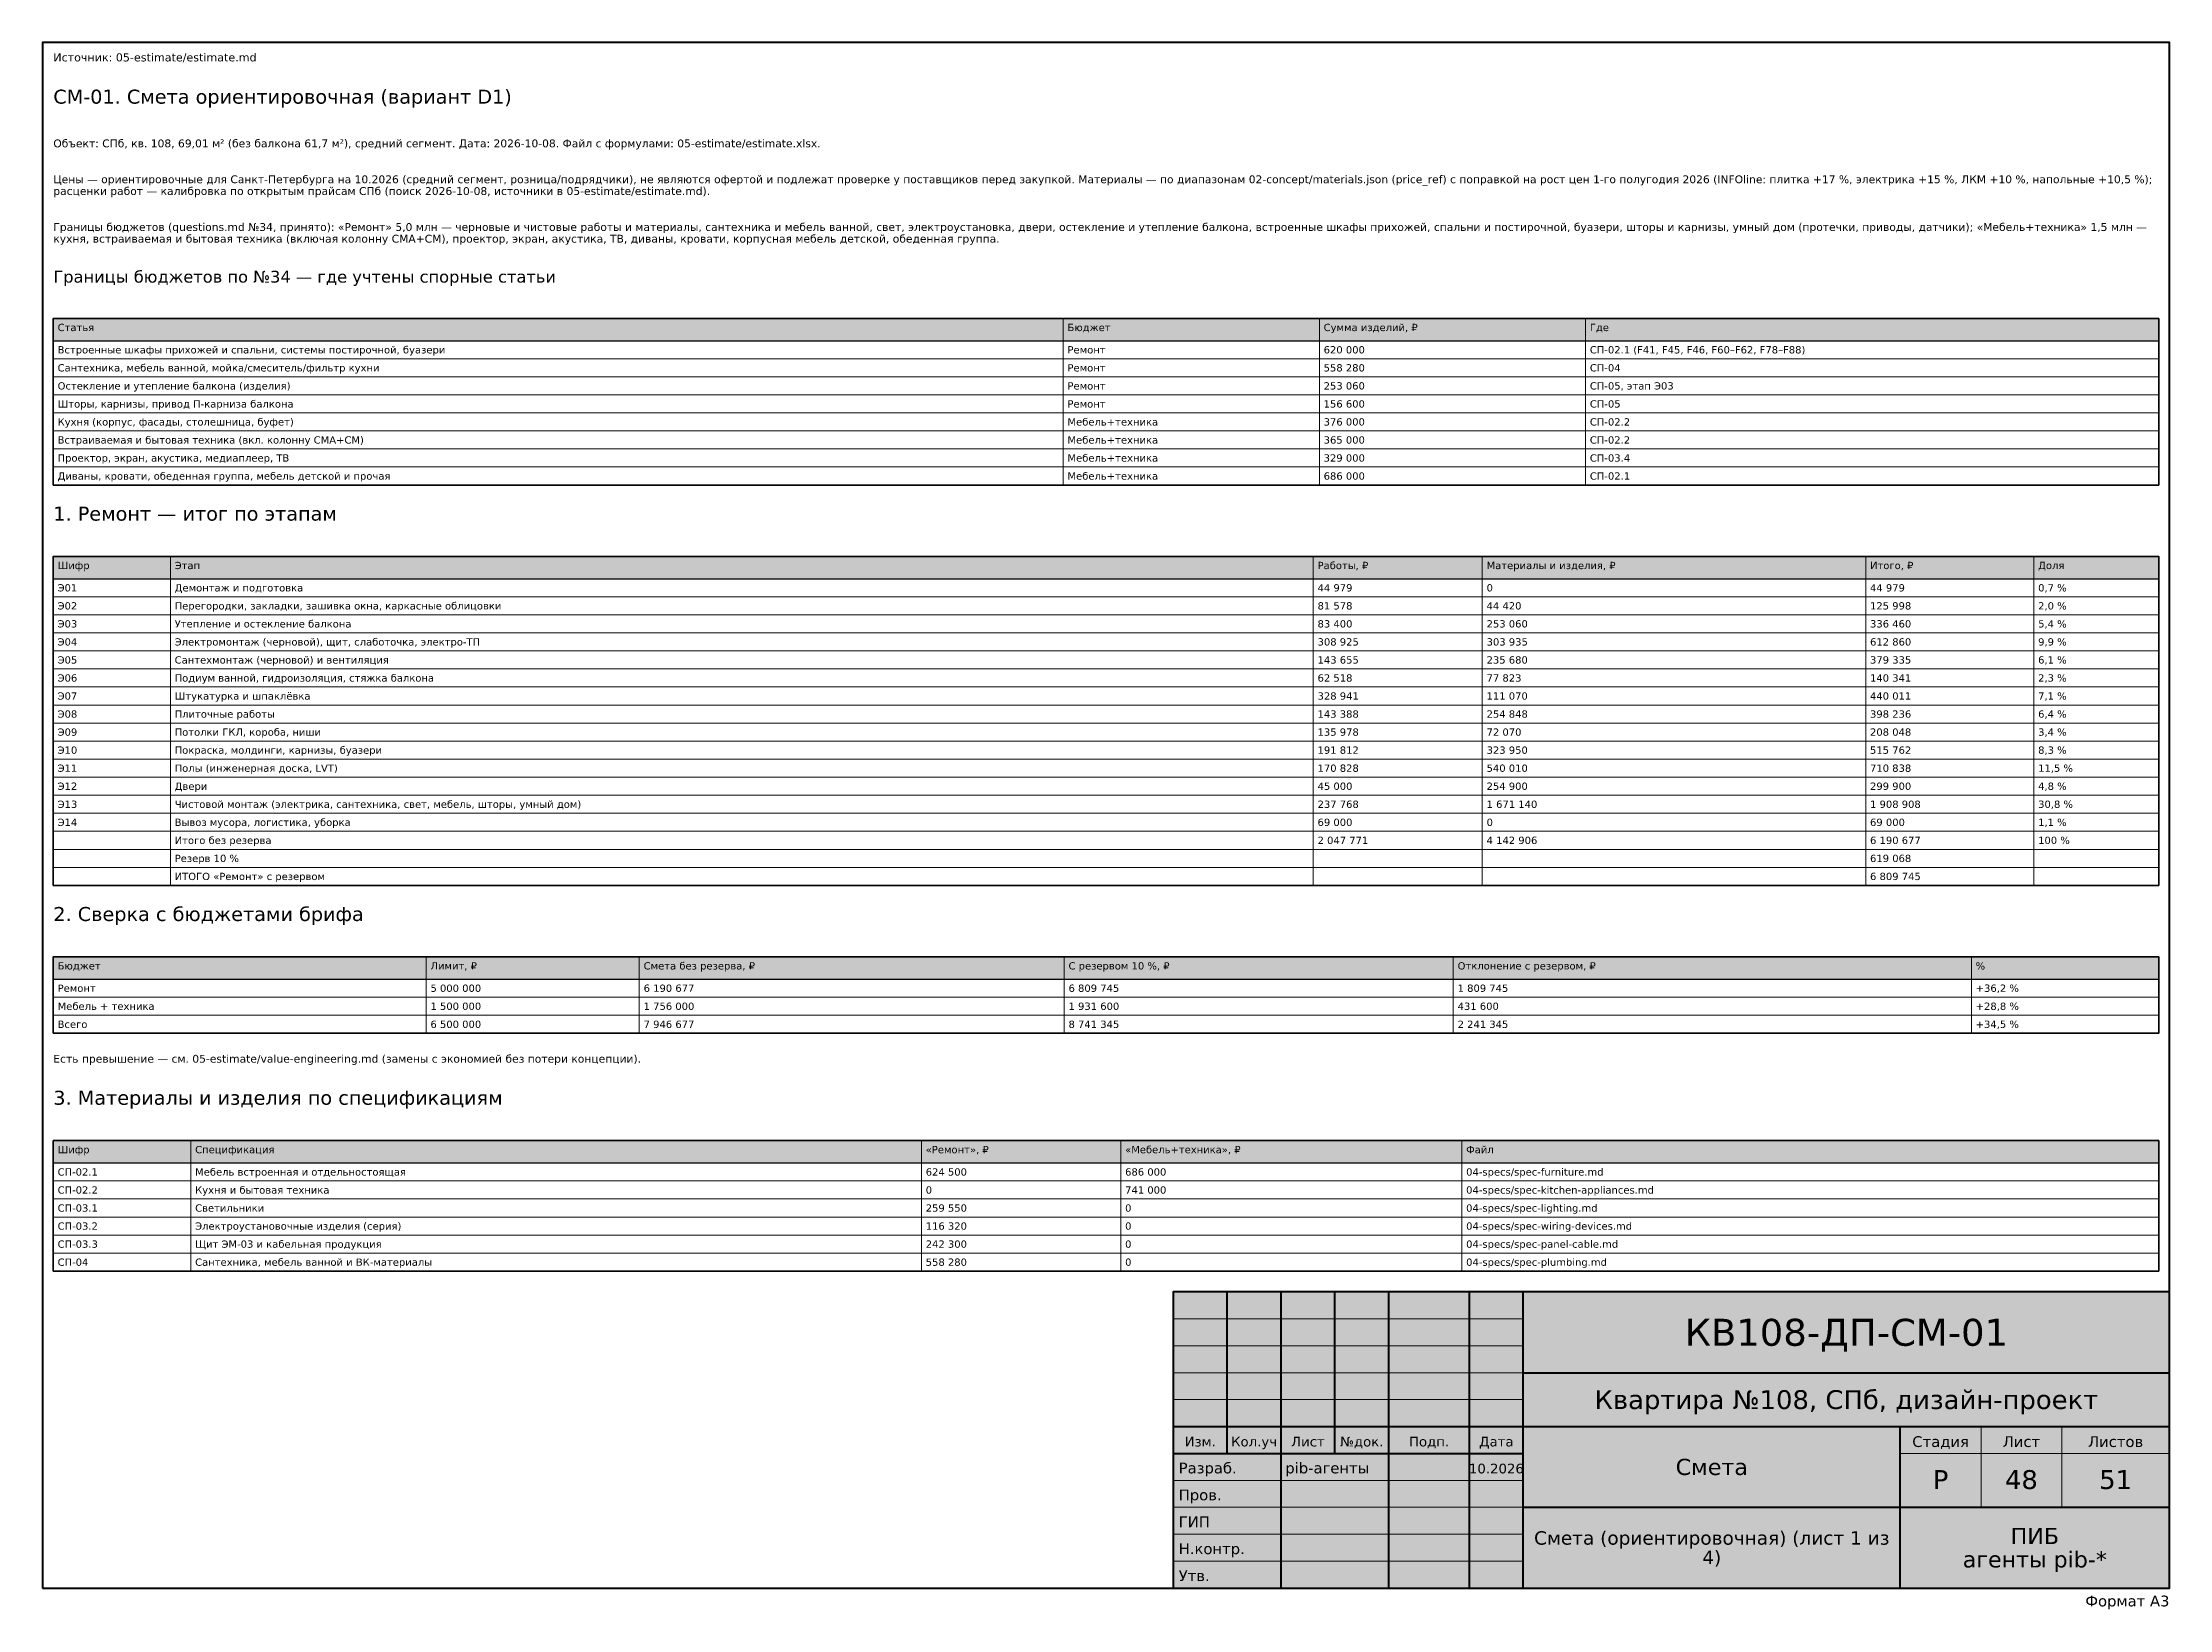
# Model space of a CAD drawing. Header units: millimetres. Extents: x 20 to 415, y 1 to 292.
import ezdxf
from ezdxf.enums import TextEntityAlignment as Align

# ---------------------------------------------------------------- set-up
doc = ezdxf.new("R2010")
doc.units = ezdxf.units.MM
doc.layers.add('FRAME', color=7, linetype='CONTINUOUS')
doc.layers.add('TEXT', color=7, linetype='CONTINUOUS')
doc.styles.add('GOST', font='DejaVuSans.ttf')

msp = doc.modelspace()

# ---------------------------------------------------------------- hatches: boundary and pattern name
at = {"layer": 'FRAME', "true_color": 0xffffff}
h = msp.add_hatch(color=7, dxfattribs=at)
h.dxf.hatch_style = 1
h.paths.add_polyline_path([(230, 5), (415, 5), (415, 60), (230, 60)])
at = {"layer": 'TEXT', "true_color": 0xe6e6e6}
h = msp.add_hatch(color=7, dxfattribs=at)
h.dxf.hatch_style = 1
h.paths.add_polyline_path([(22, 236.62), (413, 236.62), (413, 240.77), (22, 240.77)])
h = msp.add_hatch(color=7, dxfattribs=at)
h.dxf.hatch_style = 1
h.paths.add_polyline_path([(22, 192.42), (413, 192.42), (413, 196.57), (22, 196.57)])
h = msp.add_hatch(color=7, dxfattribs=at)
h.dxf.hatch_style = 1
h.paths.add_polyline_path([(22, 118.07), (413, 118.07), (413, 122.22), (22, 122.22)])
h = msp.add_hatch(color=7, dxfattribs=at)
h.dxf.hatch_style = 1
h.paths.add_polyline_path([(22, 83.95), (413, 83.95), (413, 88.1), (22, 88.1)])

# ---------------------------------------------------------------- linework, layer by layer
at = {"layer": 'FRAME', "color": 7, "lineweight": 50}
for points in [[(20, 5), (415, 5), (415, 292), (20, 292)], [(230, 5), (415, 5), (415, 60), (230, 60)]]:
    msp.add_lwpolyline(points, close=True, dxfattribs=at)
for points in [[(240, 30), (240, 60)], [(250, 5), (250, 60)], [(260, 30), (260, 60)], [(270, 5), (270, 60)], [(285, 5), (285, 60)], [(295, 5), (295, 60)], [(295, 45), (415, 45)], [(230, 35), (295, 35)], [(295, 35), (415, 35)], [(365, 5), (365, 35)], [(230, 30), (295, 30)], [(295, 20), (415, 20)]]:
    msp.add_lwpolyline(points, dxfattribs=at)
at = {"layer": 'FRAME', "color": 7, "lineweight": 20}
for points in [[(230, 55), (295, 55)], [(230, 50), (295, 50)], [(230, 45), (295, 45)], [(230, 40), (295, 40)], [(380, 20), (380, 35)], [(395, 20), (395, 35)], [(365, 30), (415, 30)], [(230, 25), (295, 25)], [(230, 20), (295, 20)], [(230, 15), (295, 15)], [(230, 10), (295, 10)]]:
    msp.add_lwpolyline(points, dxfattribs=at)
at = {"layer": 'TEXT', "color": 7, "lineweight": 25}
for points in [[(22, 236.62), (413, 236.62), (413, 240.77), (22, 240.77)], [(22, 192.42), (413, 192.42), (413, 196.57), (22, 196.57)], [(22, 118.07), (413, 118.07), (413, 122.22), (22, 122.22)], [(22, 83.95), (413, 83.95), (413, 88.1), (22, 88.1)]]:
    msp.add_lwpolyline(points, close=True, dxfattribs=at)
at = {"layer": 'TEXT', "color": 7, "lineweight": 15}
for points in [[(22, 240.77), (22, 236.62)], [(209.55, 240.77), (209.55, 236.62)], [(257.12, 240.77), (257.12, 236.62)], [(306.56, 240.77), (306.56, 236.62)], [(413, 240.77), (413, 236.62)], [(22, 236.62), (22, 233.27)], [(22, 233.27), (22, 229.92)], [(209.55, 236.62), (209.55, 233.27)], [(209.55, 233.27), (209.55, 229.92)], [(257.12, 236.62), (257.12, 233.27)], [(257.12, 233.27), (257.12, 229.92)], [(306.56, 236.62), (306.56, 233.27)], [(306.56, 233.27), (306.56, 229.92)], [(413, 236.62), (413, 233.27)], [(413, 233.27), (413, 229.92)], [(22, 229.92), (22, 226.57)], [(209.55, 229.92), (209.55, 226.57)], [(257.12, 229.92), (257.12, 226.57)], [(306.56, 229.92), (306.56, 226.57)], [(413, 229.92), (413, 226.57)], [(22, 226.57), (22, 223.22)], [(209.55, 226.57), (209.55, 223.22)], [(257.12, 226.57), (257.12, 223.22)], [(306.56, 226.57), (306.56, 223.22)], [(413, 226.57), (413, 223.22)], [(22, 223.22), (22, 219.88)], [(209.55, 223.22), (209.55, 219.88)], [(257.12, 223.22), (257.12, 219.88)], [(306.56, 223.22), (306.56, 219.88)], [(413, 223.22), (413, 219.88)], [(22, 219.88), (22, 216.53)], [(209.55, 219.88), (209.55, 216.53)], [(257.12, 219.88), (257.12, 216.53)], [(306.56, 219.88), (306.56, 216.53)], [(413, 219.88), (413, 216.53)], [(22, 216.53), (22, 213.18)], [(209.55, 216.53), (209.55, 213.18)], [(257.12, 216.53), (257.12, 213.18)], [(306.56, 216.53), (306.56, 213.18)], [(413, 216.53), (413, 213.18)], [(22, 213.18), (22, 209.83)], [(209.55, 213.18), (209.55, 209.83)], [(257.12, 213.18), (257.12, 209.83)], [(306.56, 213.18), (306.56, 209.83)], [(413, 213.18), (413, 209.83)], [(22, 196.57), (22, 192.42)], [(43.74, 196.57), (43.74, 192.42)], [(255.99, 196.57), (255.99, 192.42)], [(287.38, 196.57), (287.38, 192.42)], [(358.59, 196.57), (358.59, 192.42)], [(389.81, 196.57), (389.81, 192.42)], [(413, 196.57), (413, 192.42)], [(22, 192.42), (22, 189.07)], [(43.74, 192.42), (43.74, 189.07)], [(255.99, 192.42), (255.99, 189.07)], [(287.38, 192.42), (287.38, 189.07)], [(358.59, 192.42), (358.59, 189.07)], [(389.81, 192.42), (389.81, 189.07)], [(413, 192.42), (413, 189.07)], [(22, 189.07), (22, 185.72)], [(22, 185.72), (22, 182.38)], [(43.74, 189.07), (43.74, 185.72)], [(43.74, 185.72), (43.74, 182.38)], [(255.99, 189.07), (255.99, 185.72)], [(255.99, 185.72), (255.99, 182.38)], [(287.38, 189.07), (287.38, 185.72)], [(287.38, 185.72), (287.38, 182.38)], [(358.59, 189.07), (358.59, 185.72)], [(358.59, 185.72), (358.59, 182.38)], [(389.81, 189.07), (389.81, 185.72)], [(389.81, 185.72), (389.81, 182.38)], [(413, 189.07), (413, 185.72)], [(413, 185.72), (413, 182.38)], [(22, 182.38), (22, 179.03)], [(43.74, 182.38), (43.74, 179.03)], [(255.99, 182.38), (255.99, 179.03)], [(287.38, 182.38), (287.38, 179.03)], [(358.59, 182.38), (358.59, 179.03)], [(389.81, 182.38), (389.81, 179.03)], [(413, 182.38), (413, 179.03)], [(22, 179.03), (22, 175.68)], [(43.74, 179.03), (43.74, 175.68)], [(255.99, 179.03), (255.99, 175.68)], [(287.38, 179.03), (287.38, 175.68)], [(358.59, 179.03), (358.59, 175.68)], [(389.81, 179.03), (389.81, 175.68)], [(413, 179.03), (413, 175.68)], [(22, 175.68), (22, 172.33)], [(43.74, 175.68), (43.74, 172.33)], [(255.99, 175.68), (255.99, 172.33)], [(287.38, 175.68), (287.38, 172.33)], [(358.59, 175.68), (358.59, 172.33)], [(389.81, 175.68), (389.81, 172.33)], [(413, 175.68), (413, 172.33)], [(22, 172.33), (22, 168.98)], [(43.74, 172.33), (43.74, 168.98)], [(255.99, 172.33), (255.99, 168.98)], [(287.38, 172.33), (287.38, 168.98)], [(358.59, 172.33), (358.59, 168.98)], [(389.81, 172.33), (389.81, 168.98)], [(413, 172.33), (413, 168.98)], [(22, 168.98), (22, 165.63)], [(43.74, 168.98), (43.74, 165.63)], [(255.99, 168.98), (255.99, 165.63)], [(287.38, 168.98), (287.38, 165.63)], [(358.59, 168.98), (358.59, 165.63)], [(389.81, 168.98), (389.81, 165.63)], [(413, 168.98), (413, 165.63)], [(22, 165.63), (22, 162.28)], [(22, 162.28), (22, 158.93)], [(43.74, 165.63), (43.74, 162.28)], [(43.74, 162.28), (43.74, 158.93)], [(255.99, 165.63), (255.99, 162.28)], [(255.99, 162.28), (255.99, 158.93)], [(287.38, 165.63), (287.38, 162.28)], [(287.38, 162.28), (287.38, 158.93)], [(358.59, 165.63), (358.59, 162.28)], [(358.59, 162.28), (358.59, 158.93)], [(389.81, 165.63), (389.81, 162.28)], [(389.81, 162.28), (389.81, 158.93)], [(413, 165.63), (413, 162.28)], [(413, 162.28), (413, 158.93)], [(22, 158.93), (22, 155.58)], [(43.74, 158.93), (43.74, 155.58)], [(255.99, 158.93), (255.99, 155.58)], [(287.38, 158.93), (287.38, 155.58)], [(358.59, 158.93), (358.59, 155.58)], [(389.81, 158.93), (389.81, 155.58)], [(413, 158.93), (413, 155.58)], [(22, 155.58), (22, 152.23)], [(43.74, 155.58), (43.74, 152.23)], [(255.99, 155.58), (255.99, 152.23)], [(287.38, 155.58), (287.38, 152.23)], [(358.59, 155.58), (358.59, 152.23)], [(389.81, 155.58), (389.81, 152.23)], [(413, 155.58), (413, 152.23)], [(22, 152.23), (22, 148.88)], [(43.74, 152.23), (43.74, 148.88)], [(255.99, 152.23), (255.99, 148.88)], [(287.38, 152.23), (287.38, 148.88)], [(358.59, 152.23), (358.59, 148.88)], [(389.81, 152.23), (389.81, 148.88)], [(413, 152.23), (413, 148.88)], [(22, 148.88), (22, 145.53)], [(43.74, 148.88), (43.74, 145.53)], [(255.99, 148.88), (255.99, 145.53)], [(287.38, 148.88), (287.38, 145.53)], [(358.59, 148.88), (358.59, 145.53)], [(389.81, 148.88), (389.81, 145.53)], [(413, 148.88), (413, 145.53)], [(22, 145.53), (22, 142.18)], [(43.74, 145.53), (43.74, 142.18)], [(255.99, 145.53), (255.99, 142.18)], [(287.38, 145.53), (287.38, 142.18)], [(358.59, 145.53), (358.59, 142.18)], [(389.81, 145.53), (389.81, 142.18)], [(413, 145.53), (413, 142.18)], [(22, 142.18), (22, 138.83)], [(22, 138.83), (22, 135.48)], [(43.74, 142.18), (43.74, 138.83)], [(43.74, 138.83), (43.74, 135.48)], [(255.99, 142.18), (255.99, 138.83)], [(255.99, 138.83), (255.99, 135.48)], [(287.38, 142.18), (287.38, 138.83)], [(287.38, 138.83), (287.38, 135.48)], [(358.59, 142.18), (358.59, 138.83)], [(358.59, 138.83), (358.59, 135.48)], [(389.81, 142.18), (389.81, 138.83)], [(389.81, 138.83), (389.81, 135.48)], [(413, 142.18), (413, 138.83)], [(413, 138.83), (413, 135.48)], [(22, 122.22), (22, 118.07)], [(91.24, 122.22), (91.24, 118.07)], [(130.83, 122.22), (130.83, 118.07)], [(209.74, 122.22), (209.74, 118.07)], [(282, 122.22), (282, 118.07)], [(378.21, 122.22), (378.21, 118.07)], [(413, 122.22), (413, 118.07)], [(22, 118.07), (22, 114.72)], [(22, 114.72), (22, 111.37)], [(91.24, 118.07), (91.24, 114.72)], [(91.24, 114.72), (91.24, 111.37)], [(130.83, 118.07), (130.83, 114.72)], [(130.83, 114.72), (130.83, 111.37)], [(209.74, 118.07), (209.74, 114.72)], [(209.74, 114.72), (209.74, 111.37)], [(282, 118.07), (282, 114.72)], [(282, 114.72), (282, 111.37)], [(378.21, 118.07), (378.21, 114.72)], [(378.21, 114.72), (378.21, 111.37)], [(413, 118.07), (413, 114.72)], [(413, 114.72), (413, 111.37)], [(22, 111.37), (22, 108.02)], [(91.24, 111.37), (91.24, 108.02)], [(130.83, 111.37), (130.83, 108.02)], [(209.74, 111.37), (209.74, 108.02)], [(282, 111.37), (282, 108.02)], [(378.21, 111.37), (378.21, 108.02)], [(413, 111.37), (413, 108.02)], [(22, 88.1), (22, 83.95)], [(47.54, 88.1), (47.54, 83.95)], [(183.22, 88.1), (183.22, 83.95)], [(220.25, 88.1), (220.25, 83.95)], [(283.58, 88.1), (283.58, 83.95)], [(413, 88.1), (413, 83.95)], [(22, 83.95), (22, 80.6)], [(47.54, 83.95), (47.54, 80.6)], [(183.22, 83.95), (183.22, 80.6)], [(220.25, 83.95), (220.25, 80.6)], [(283.58, 83.95), (283.58, 80.6)], [(413, 83.95), (413, 80.6)], [(22, 80.6), (22, 77.25)], [(47.54, 80.6), (47.54, 77.25)], [(183.22, 80.6), (183.22, 77.25)], [(220.25, 80.6), (220.25, 77.25)], [(283.58, 80.6), (283.58, 77.25)], [(413, 80.6), (413, 77.25)], [(22, 77.25), (22, 73.9)], [(47.54, 77.25), (47.54, 73.9)], [(183.22, 77.25), (183.22, 73.9)], [(220.25, 77.25), (220.25, 73.9)], [(283.58, 77.25), (283.58, 73.9)], [(413, 77.25), (413, 73.9)], [(22, 73.9), (22, 70.55)], [(47.54, 73.9), (47.54, 70.55)], [(183.22, 73.9), (183.22, 70.55)], [(220.25, 73.9), (220.25, 70.55)], [(283.58, 73.9), (283.58, 70.55)], [(413, 73.9), (413, 70.55)], [(22, 70.55), (22, 67.2)], [(22, 67.2), (22, 63.85)], [(47.54, 70.55), (47.54, 67.2)], [(47.54, 67.2), (47.54, 63.85)], [(183.22, 70.55), (183.22, 67.2)], [(183.22, 67.2), (183.22, 63.85)], [(220.25, 70.55), (220.25, 67.2)], [(220.25, 67.2), (220.25, 63.85)], [(283.58, 70.55), (283.58, 67.2)], [(283.58, 67.2), (283.58, 63.85)], [(413, 70.55), (413, 67.2)], [(413, 67.2), (413, 63.85)]]:
    msp.add_lwpolyline(points, dxfattribs=at)
at = {"layer": 'TEXT', "color": 7, "lineweight": 35}
for points in [[(22, 209.83), (413, 209.83), (413, 240.77), (22, 240.77)], [(22, 135.48), (413, 135.48), (413, 196.57), (22, 196.57)], [(22, 108.02), (413, 108.02), (413, 122.22), (22, 122.22)], [(22, 63.85), (413, 63.85), (413, 88.1), (22, 88.1)]]:
    msp.add_lwpolyline(points, close=True, dxfattribs=at)
at = {"layer": 'TEXT', "color": 7, "lineweight": 15}
for points in [[(22, 233.27), (413, 233.27), (413, 236.62), (22, 236.62)], [(22, 229.92), (413, 229.92), (413, 233.27), (22, 233.27)], [(22, 226.57), (413, 226.57), (413, 229.92), (22, 229.92)], [(22, 223.22), (413, 223.22), (413, 226.57), (22, 226.57)], [(22, 219.88), (413, 219.88), (413, 223.22), (22, 223.22)], [(22, 216.53), (413, 216.53), (413, 219.88), (22, 219.88)], [(22, 213.18), (413, 213.18), (413, 216.53), (22, 216.53)], [(22, 209.83), (413, 209.83), (413, 213.18), (22, 213.18)], [(22, 189.07), (413, 189.07), (413, 192.42), (22, 192.42)], [(22, 185.72), (413, 185.72), (413, 189.07), (22, 189.07)], [(22, 182.38), (413, 182.38), (413, 185.72), (22, 185.72)], [(22, 179.03), (413, 179.03), (413, 182.38), (22, 182.38)], [(22, 175.68), (413, 175.68), (413, 179.03), (22, 179.03)], [(22, 172.33), (413, 172.33), (413, 175.68), (22, 175.68)], [(22, 168.98), (413, 168.98), (413, 172.33), (22, 172.33)], [(22, 165.63), (413, 165.63), (413, 168.98), (22, 168.98)], [(22, 162.28), (413, 162.28), (413, 165.63), (22, 165.63)], [(22, 158.93), (413, 158.93), (413, 162.28), (22, 162.28)], [(22, 155.58), (413, 155.58), (413, 158.93), (22, 158.93)], [(22, 152.23), (413, 152.23), (413, 155.58), (22, 155.58)], [(22, 148.88), (413, 148.88), (413, 152.23), (22, 152.23)], [(22, 145.53), (413, 145.53), (413, 148.88), (22, 148.88)], [(22, 142.18), (413, 142.18), (413, 145.53), (22, 145.53)], [(22, 138.83), (413, 138.83), (413, 142.18), (22, 142.18)], [(22, 135.48), (413, 135.48), (413, 138.83), (22, 138.83)], [(22, 114.72), (413, 114.72), (413, 118.07), (22, 118.07)], [(22, 111.37), (413, 111.37), (413, 114.72), (22, 114.72)], [(22, 108.02), (413, 108.02), (413, 111.37), (22, 111.37)], [(22, 80.6), (413, 80.6), (413, 83.95), (22, 83.95)], [(22, 77.25), (413, 77.25), (413, 80.6), (22, 80.6)], [(22, 73.9), (413, 73.9), (413, 77.25), (22, 77.25)], [(22, 70.55), (413, 70.55), (413, 73.9), (22, 73.9)], [(22, 67.2), (413, 67.2), (413, 70.55), (22, 70.55)], [(22, 63.85), (413, 63.85), (413, 67.2), (22, 67.2)]]:
    msp.add_lwpolyline(points, close=True, dxfattribs=at)

# ---------------------------------------------------------------- texts
at = {"layer": 'FRAME', "color": 7, "style": 'GOST'}
for s, height, p in [('КВ108-ДП-СМ-01', 5, (355, 50)), ('Квартира №108, СПб, дизайн-проект', 3.5, (355, 38.25)), ('Изм.', 1.8, (235, 31.3)), ('Кол.уч', 1.8, (245, 31.3)), ('Лист', 1.8, (255, 31.3)), ('№док.', 1.8, (265, 31.3)), ('Подп.', 1.8, (277.5, 31.3)), ('Дата', 1.8, (290, 31.3)), ('Стадия', 2, (372.5, 31.2)), ('Лист', 2, (387.5, 31.2)), ('Листов', 2, (405, 31.2)), ('10.2026', 1.8, (290, 26.3)), ('Смета', 3, (330, 26)), ('Р', 3.5, (372.5, 23.4)), ('48', 3.5, (387.5, 23.4)), ('51', 3.5, (405, 23.4)), ('ПИБ', 3, (390, 13.18)), ('Смета (ориентировочная) (лист 1 из', 2.5, (330, 13.06)), ('4)', 2.5, (330, 9.44)), ('агенты pib-*', 3, (390, 8.83))]:
    msp.add_text(s, height=height, dxfattribs=at).set_placement(p, align=Align.CENTER)
for s, p in [('Разраб.', (231, 26.3)), ('pib-агенты', (250.8, 26.3)), ('Пров.', (231, 21.3)), ('ГИП', (231, 16.3)), ('Н.контр.', (231, 11.3)), ('Утв.', (231, 6.3))]:
    msp.add_text(s, height=2, dxfattribs=at).set_placement(p)
msp.add_text('Формат A3', height=2, dxfattribs=at).set_placement((415, 1.6), align=Align.RIGHT)
at = {"layer": 'TEXT', "color": 7, "style": 'GOST'}
for s, height, p in [('Источник: 05-estimate/estimate.md', 1.5, (22, 288.5)), ('СМ-01. Смета ориентировочная (вариант D1)', 2.6, (22, 280.65)), ('Объект: СПб, кв. 108, 69,01 м² (без балкона 61,7 м²), средний сегмент. Дата: 2026-10-08. Файл с формулами: 05-estimate/estimate.xlsx.', 1.45, (22, 272.55)), ('расценки работ — калибровка по открытым прайсам СПб (поиск 2026-10-08, источники в 05-estimate/estimate.md).', 1.45, (22, 263.7)), ('Цены — ориентировочные для Санкт-Петербурга на 10.2026 (средний сегмент, розница/подрядчики), не являются офертой и подлежат проверке у поставщиков перед закупкой. Материалы — по диапазонам 02-concept/materials.json (price_ref) с поправкой на рост цен 1-го полугодия 2026 (INFOline: плитка +17 %, электрика +15 %, ЛКМ +10 %, напольные +10,5 %);', 1.45, (22, 265.88)), ('Границы бюджетов (questions.md №34, принято): «Ремонт» 5,0 млн — черновые и чистовые работы и материалы, сантехника и мебель ванной, свет, электроустановка, двери, остекление и утепление балкона, встроенные шкафы прихожей, спальни и постирочной, буазери, шторы и карнизы, умный дом (протечки, приводы, датчики); «Мебель+техника» 1,5 млн —', 1.45, (22, 257.02)), ('кухня, встраиваемая и бытовая техника (включая колонну СМА+СМ), проектор, экран, акустика, ТВ, диваны, кровати, корпусная мебель детской, обеденная группа.', 1.45, (22, 254.85)), ('Границы бюджетов по №34 — где учтены спорные статьи', 2.2, (22, 247.42)), ('Статья', 1.35, (22.8, 238.42)), ('Бюджет', 1.35, (210.35, 238.42)), ('Сумма изделий, ₽', 1.35, (257.92, 238.42)), ('Где', 1.35, (307.36, 238.42)), ('Встроенные шкафы прихожей и спальни, системы постирочной, буазери', 1.35, (22.8, 234.27)), ('Ремонт', 1.35, (210.35, 234.27)), ('620 000', 1.35, (257.92, 234.27)), ('СП-02.1 (F41, F45, F46, F60–F62, F78–F88)', 1.35, (307.36, 234.27)), ('Сантехника, мебель ванной, мойка/смеситель/фильтр кухни', 1.35, (22.8, 230.92)), ('Ремонт', 1.35, (210.35, 230.92)), ('558 280', 1.35, (257.92, 230.92)), ('СП-04', 1.35, (307.36, 230.92)), ('Остекление и утепление балкона (изделия)', 1.35, (22.8, 227.57)), ('Шторы, карнизы, привод П-карниза балкона', 1.35, (22.8, 224.22)), ('Ремонт', 1.35, (210.35, 227.57)), ('Ремонт', 1.35, (210.35, 224.22)), ('253 060', 1.35, (257.92, 227.57)), ('156 600', 1.35, (257.92, 224.22)), ('СП-05, этап Э03', 1.35, (307.36, 227.57)), ('СП-05', 1.35, (307.36, 224.22)), ('Кухня (корпус, фасады, столешница, буфет)', 1.35, (22.8, 220.88)), ('Мебель+техника', 1.35, (210.35, 220.88)), ('376 000', 1.35, (257.92, 220.88)), ('СП-02.2', 1.35, (307.36, 220.88)), ('Встраиваемая и бытовая техника (вкл. колонну СМА+СМ)', 1.35, (22.8, 217.53)), ('Мебель+техника', 1.35, (210.35, 217.53)), ('365 000', 1.35, (257.92, 217.53)), ('СП-02.2', 1.35, (307.36, 217.53)), ('Проектор, экран, акустика, медиаплеер, ТВ', 1.35, (22.8, 214.18)), ('Мебель+техника', 1.35, (210.35, 214.18)), ('329 000', 1.35, (257.92, 214.18)), ('СП-03.4', 1.35, (307.36, 214.18)), ('Диваны, кровати, обеденная группа, мебель детской и прочая', 1.35, (22.8, 210.83)), ('Мебель+техника', 1.35, (210.35, 210.83)), ('686 000', 1.35, (257.92, 210.83)), ('СП-02.1', 1.35, (307.36, 210.83)), ('1. Ремонт — итог по этапам', 2.6, (22, 203.22)), ('Шифр', 1.35, (22.8, 194.22)), ('Этап', 1.35, (44.54, 194.22)), ('Работы, ₽', 1.35, (256.79, 194.22)), ('Материалы и изделия, ₽', 1.35, (288.18, 194.22)), ('Итого, ₽', 1.35, (359.39, 194.22)), ('Доля', 1.35, (390.61, 194.22)), ('Э01', 1.35, (22.8, 190.07)), ('Демонтаж и подготовка', 1.35, (44.54, 190.07)), ('44 979', 1.35, (256.79, 190.07)), ('0', 1.35, (288.18, 190.07)), ('44 979', 1.35, (359.39, 190.07)), ('0,7 %', 1.35, (390.61, 190.07)), ('Э02', 1.35, (22.8, 186.72)), ('Перегородки, закладки, зашивка окна, каркасные облицовки', 1.35, (44.54, 186.72)), ('81 578', 1.35, (256.79, 186.72)), ('44 420', 1.35, (288.18, 186.72)), ('125 998', 1.35, (359.39, 186.72)), ('2,0 %', 1.35, (390.61, 186.72)), ('Э03', 1.35, (22.8, 183.38)), ('Утепление и остекление балкона', 1.35, (44.54, 183.38)), ('83 400', 1.35, (256.79, 183.38)), ('253 060', 1.35, (288.18, 183.38)), ('336 460', 1.35, (359.39, 183.38)), ('5,4 %', 1.35, (390.61, 183.38)), ('Э04', 1.35, (22.8, 180.03)), ('Э05', 1.35, (22.8, 176.68)), ('Электромонтаж (черновой), щит, слаботочка, электро-ТП', 1.35, (44.54, 180.03)), ('Сантехмонтаж (черновой) и вентиляция', 1.35, (44.54, 176.68)), ('308 925', 1.35, (256.79, 180.03)), ('143 655', 1.35, (256.79, 176.68)), ('235 680', 1.35, (288.18, 176.68)), ('303 935', 1.35, (288.18, 180.03)), ('612 860', 1.35, (359.39, 180.03)), ('379 335', 1.35, (359.39, 176.68)), ('9,9 %', 1.35, (390.61, 180.03)), ('6,1 %', 1.35, (390.61, 176.68)), ('Э06', 1.35, (22.8, 173.33)), ('Подиум ванной, гидроизоляция, стяжка балкона', 1.35, (44.54, 173.33)), ('62 518', 1.35, (256.79, 173.33)), ('77 823', 1.35, (288.18, 173.33)), ('140 341', 1.35, (359.39, 173.33)), ('2,3 %', 1.35, (390.61, 173.33)), ('Э07', 1.35, (22.8, 169.98)), ('Штукатурка и шпаклёвка', 1.35, (44.54, 169.98)), ('328 941', 1.35, (256.79, 169.98)), ('111 070', 1.35, (288.18, 169.98)), ('440 011', 1.35, (359.39, 169.98)), ('7,1 %', 1.35, (390.61, 169.98)), ('Э08', 1.35, (22.8, 166.63)), ('Плиточные работы', 1.35, (44.54, 166.63)), ('143 388', 1.35, (256.79, 166.63)), ('254 848', 1.35, (288.18, 166.63)), ('398 236', 1.35, (359.39, 166.63)), ('6,4 %', 1.35, (390.61, 166.63)), ('Э09', 1.35, (22.8, 163.28)), ('Потолки ГКЛ, короба, ниши', 1.35, (44.54, 163.28)), ('135 978', 1.35, (256.79, 163.28)), ('72 070', 1.35, (288.18, 163.28)), ('208 048', 1.35, (359.39, 163.28)), ('3,4 %', 1.35, (390.61, 163.28)), ('Э10', 1.35, (22.8, 159.93)), ('Покраска, молдинги, карнизы, буазери', 1.35, (44.54, 159.93)), ('191 812', 1.35, (256.79, 159.93)), ('323 950', 1.35, (288.18, 159.93)), ('515 762', 1.35, (359.39, 159.93)), ('8,3 %', 1.35, (390.61, 159.93)), ('Э11', 1.35, (22.8, 156.58)), ('Э12', 1.35, (22.8, 153.23)), ('Двери', 1.35, (44.54, 153.23)), ('Полы (инженерная доска, LVT)', 1.35, (44.54, 156.58)), ('45 000', 1.35, (256.79, 153.23)), ('170 828', 1.35, (256.79, 156.58)), ('254 900', 1.35, (288.18, 153.23)), ('540 010', 1.35, (288.18, 156.58)), ('299 900', 1.35, (359.39, 153.23)), ('710 838', 1.35, (359.39, 156.58)), ('4,8 %', 1.35, (390.61, 153.23)), ('11,5 %', 1.35, (390.61, 156.58)), ('Э13', 1.35, (22.8, 149.88)), ('Чистовой монтаж (электрика, сантехника, свет, мебель, шторы, умный дом)', 1.35, (44.54, 149.88)), ('237 768', 1.35, (256.79, 149.88)), ('1 671 140', 1.35, (288.18, 149.88)), ('1 908 908', 1.35, (359.39, 149.88)), ('30,8 %', 1.35, (390.61, 149.88)), ('Э14', 1.35, (22.8, 146.53)), ('Вывоз мусора, логистика, уборка', 1.35, (44.54, 146.53)), ('69 000', 1.35, (256.79, 146.53)), ('0', 1.35, (288.18, 146.53)), ('69 000', 1.35, (359.39, 146.53)), ('1,1 %', 1.35, (390.61, 146.53)), ('Итого без резерва', 1.35, (44.54, 143.18)), ('2 047 771', 1.35, (256.79, 143.18)), ('4 142 906', 1.35, (288.18, 143.18)), ('6 190 677', 1.35, (359.39, 143.18)), ('100 %', 1.35, (390.61, 143.18)), ('Резерв 10 %', 1.35, (44.54, 139.83)), ('619 068', 1.35, (359.39, 139.83)), ('ИТОГО «Ремонт» с резервом', 1.35, (44.54, 136.48)), ('6 809 745', 1.35, (359.39, 136.48)), ('2. Сверка с бюджетами брифа', 2.6, (22, 128.87)), ('Бюджет', 1.35, (22.8, 119.87)), ('Лимит, ₽', 1.35, (92.04, 119.87)), ('Смета без резерва, ₽', 1.35, (131.63, 119.87)), ('С резервом 10 %, ₽', 1.35, (210.54, 119.87)), ('Отклонение с резервом, ₽', 1.35, (282.8, 119.87)), ('%', 1.35, (379.01, 119.87)), ('Ремонт', 1.35, (22.8, 115.72)), ('5 000 000', 1.35, (92.04, 115.72)), ('6 190 677', 1.35, (131.63, 115.72)), ('6 809 745', 1.35, (210.54, 115.72)), ('1 809 745', 1.35, (282.8, 115.72)), ('+36,2 %', 1.35, (379.01, 115.72)), ('Мебель + техника', 1.35, (22.8, 112.37)), ('1 500 000', 1.35, (92.04, 112.37)), ('1 756 000', 1.35, (131.63, 112.37)), ('1 931 600', 1.35, (210.54, 112.37)), ('431 600', 1.35, (282.8, 112.37)), ('+28,8 %', 1.35, (379.01, 112.37)), ('Всего', 1.35, (22.8, 109.02)), ('6 500 000', 1.35, (92.04, 109.02)), ('7 946 677', 1.35, (131.63, 109.02)), ('8 741 345', 1.35, (210.54, 109.02)), ('2 241 345', 1.35, (282.8, 109.02)), ('+34,5 %', 1.35, (379.01, 109.02)), ('Есть превышение — см. 05-estimate/value-engineering.md (замены с экономией без потери концепции).', 1.45, (22, 102.57)), ('3. Материалы и изделия по спецификациям', 2.6, (22, 94.75)), ('Шифр', 1.35, (22.8, 85.75)), ('Спецификация', 1.35, (48.34, 85.75)), ('«Ремонт», ₽', 1.35, (184.02, 85.75)), ('«Мебель+техника», ₽', 1.35, (221.05, 85.75)), ('Файл', 1.35, (284.38, 85.75)), ('СП-02.1', 1.35, (22.8, 81.6)), ('Мебель встроенная и отдельностоящая', 1.35, (48.34, 81.6)), ('624 500', 1.35, (184.02, 81.6)), ('686 000', 1.35, (221.05, 81.6)), ('04-specs/spec-furniture.md', 1.35, (284.38, 81.6)), ('СП-02.2', 1.35, (22.8, 78.25)), ('Кухня и бытовая техника', 1.35, (48.34, 78.25)), ('0', 1.35, (184.02, 78.25)), ('741 000', 1.35, (221.05, 78.25)), ('04-specs/spec-kitchen-appliances.md', 1.35, (284.38, 78.25)), ('СП-03.1', 1.35, (22.8, 74.9)), ('Светильники', 1.35, (48.34, 74.9)), ('259 550', 1.35, (184.02, 74.9)), ('0', 1.35, (221.05, 74.9)), ('04-specs/spec-lighting.md', 1.35, (284.38, 74.9)), ('СП-03.2', 1.35, (22.8, 71.55)), ('Электроустановочные изделия (серия)', 1.35, (48.34, 71.55)), ('116 320', 1.35, (184.02, 71.55)), ('0', 1.35, (221.05, 71.55)), ('04-specs/spec-wiring-devices.md', 1.35, (284.38, 71.55)), ('СП-03.3', 1.35, (22.8, 68.2)), ('Щит ЭМ-03 и кабельная продукция', 1.35, (48.34, 68.2)), ('242 300', 1.35, (184.02, 68.2)), ('0', 1.35, (221.05, 68.2)), ('04-specs/spec-panel-cable.md', 1.35, (284.38, 68.2)), ('СП-04', 1.35, (22.8, 64.85)), ('Сантехника, мебель ванной и ВК-материалы', 1.35, (48.34, 64.85)), ('558 280', 1.35, (184.02, 64.85)), ('0', 1.35, (221.05, 64.85)), ('04-specs/spec-plumbing.md', 1.35, (284.38, 64.85))]:
    msp.add_text(s, height=height, dxfattribs=at).set_placement(p)

doc.saveas('drawing.dxf')
